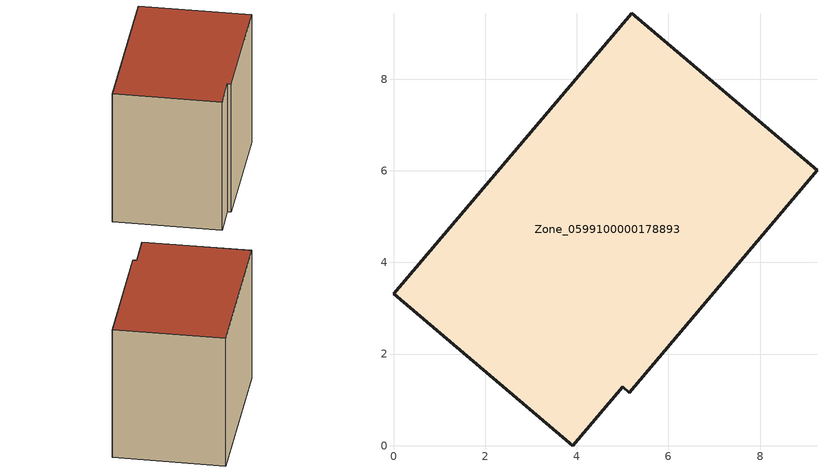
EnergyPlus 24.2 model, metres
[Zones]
Zone_0599100000178893
 floor ground (C_G): 0,3.32 5.2,9.44 9.24,6.01 5.14,1.16 5,1.29 3.91,0 z0
 wall outside (C_F): 5.2,9.44 0,3.32 3.91,0 5,1.29 5.14,1.16 9.24,6.01 5.2,9.44 z0:6.89
 roof outside (C_R): 9.24,6.01 5.2,9.44 0,3.32 3.91,0 5,1.29 5.14,1.16 z6.89
[BUILDING]
Pand.0599100000178893: North Axis=0; Terrain=City; Loads Convergence Tolerance Value=0.04; Temperature Convergence Tolerance Value=0.4; Solar Distribution=FullExterior; Maximum Number of Warmup Days=25; Minimum Number of Warmup Days=1
[Site:Location]
Rotterdam.The.Hague.AP_ZH_NLD Design_Conditions: Latitude=51.96; Longitude=4.45; Time Zone=1; Elevation=-4.5
[SITE:GROUNDTEMPERATURE:BUILDINGSURFACE]
18, 18, 18, 18, 18, 18, 18, 18, 18, 18, 18, 18
[MATERIAL] Thermal Absorptance=0.9; Solar Absorptance=0.7; Visible Absorptance=0.7
Name | Roughness | Thickness | Conductivity | Density | Specific Heat
G.TC.1946 | MediumSmooth | 0.15 | 1 | 540 | 1210
F.TC.1946 | Rough | 0.3 | 0.857143 | 1920 | 840
R.TC.1946 | MediumRough | 0.2 | 0.909091 | 1500 | 1000
[CONSTRUCTION]
C_G: G.TC.1946
C_F: F.TC.1946
C_R: R.TC.1946
[ZONE]
Zone_0599100000178893: Type=1; Multiplier=1; Ceiling Height=Autocalculate; Volume=Autocalculate; Floor Area=autocalculate; Part of Total Floor Area=Yes
[ZONEINFILTRATION:DESIGNFLOWRATE]
Infil_Zone_0599100000178893: Zone or ZoneList or Space or SpaceList=Zone_0599100000178893; Schedule=AlwaysOn; Design Flow Rate Calculation Method=Flow/Area; Flow Rate per Floor Area=0.003; Constant Term Coefficient=1; Temperature Term Coefficient=0; Velocity Term Coefficient=0; Velocity Squared Term Coefficient=0
[HVACTEMPLATE:ZONE:IDEALLOADSAIRSYSTEM]
Zone_0599100000178893: Maximum Heating Supply Air Temperature=50; Minimum Cooling Supply Air Temperature=13; Maximum Heating Supply Air Humidity Ratio=0.0156; Minimum Cooling Supply Air Humidity Ratio=0.0077; Heating Limit=NoLimit; Cooling Limit=NoLimit; Dehumidification Control Type=ConstantSensibleHeatRatio; Cooling Sensible Heat Ratio=0.7; Dehumidification Setpoint=60; Humidification Control Type=None; Humidification Setpoint=30; Outdoor Air Method=None; Outdoor Air Flow Rate per Person=0.00944; Outdoor Air Flow Rate per Zone Floor Area=0; Outdoor Air Flow Rate per Zone=0; Demand Controlled Ventilation Type=None; Outdoor Air Economizer Type=NoEconomizer; Heat Recovery Type=None; Sensible Heat Recovery Effectiveness=0.7; Latent Heat Recovery Effectiveness=0.65
[ZONECONTROL:THERMOSTAT]
ThermostatControl_Zone_0599100000178893: Zone or ZoneList=Zone_0599100000178893; Control Type Schedule=DualSetpointControlType; Control 1=Thermostat_Zone_0599100000178893; Temperature Difference Between Cutout And Setpoint=0
[THERMOSTATSETPOINT:DUALSETPOINT]
Thermostat_Zone_0599100000178893: Heating Setpoint Temperature Schedule=HeatingSetpoint_Zone_0599100000178893; Cooling Setpoint Temperature Schedule=CoolingSetpoint_Zone_0599100000178893
[SCHEDULE:COMPACT]
HeatingSetpoint_Zone_0599100000178893: Through: 12/31, For: AllDays, Until: 24:00, 21
CoolingSetpoint_Zone_0599100000178893: Through: 12/31, For: AllDays, Until: 24:00, 24
DualSetpointControlType: Through: 12/31, For: AllDays, Until: 24:00, 4
AlwaysOn: Through: 12/31, For: AllDays, Until: 24:00, 1
